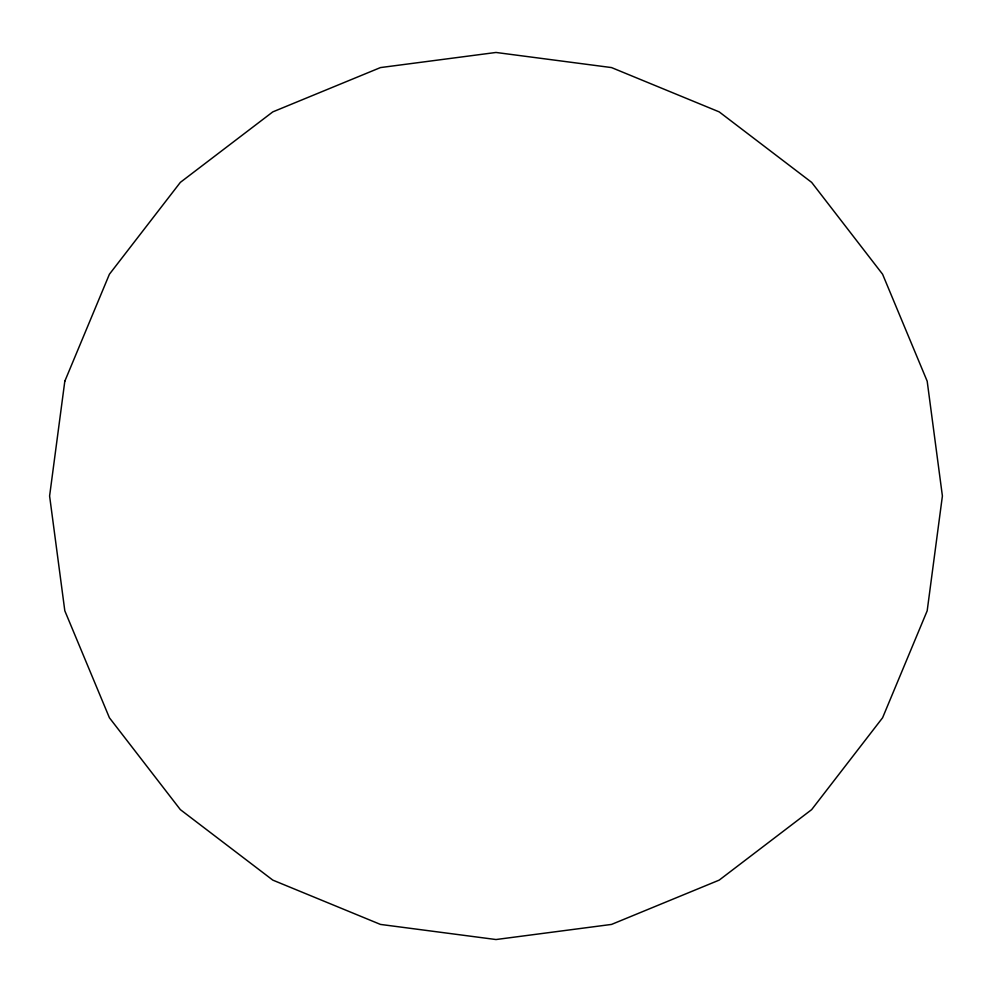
<?xml version="1.0" encoding="UTF-8"?>
<svg xmlns="http://www.w3.org/2000/svg" width="992" height="992" viewBox="0 0 992 992"><rect width="100%" height="100%" fill="white"/><g stroke="black" fill="none" stroke-linecap="round" stroke-linejoin="round"><path stroke-width="1.49" d="M64.815 381.201L49.6 496L64.815 610.799L109.405 717.762L180.346 809.621L272.8 880.115L380.469 924.42L496 939.536L611.531 924.42L719.2 880.115L811.654 809.621L882.595 717.762L927.185 610.799L942.4 496L927.185 381.201L882.595 274.238L811.654 182.379L719.2 111.885L611.531 67.58L496 52.464L380.469 67.58L272.8 111.885L180.346 182.379L109.405 274.238L64.815 381.201"/></g></svg>
